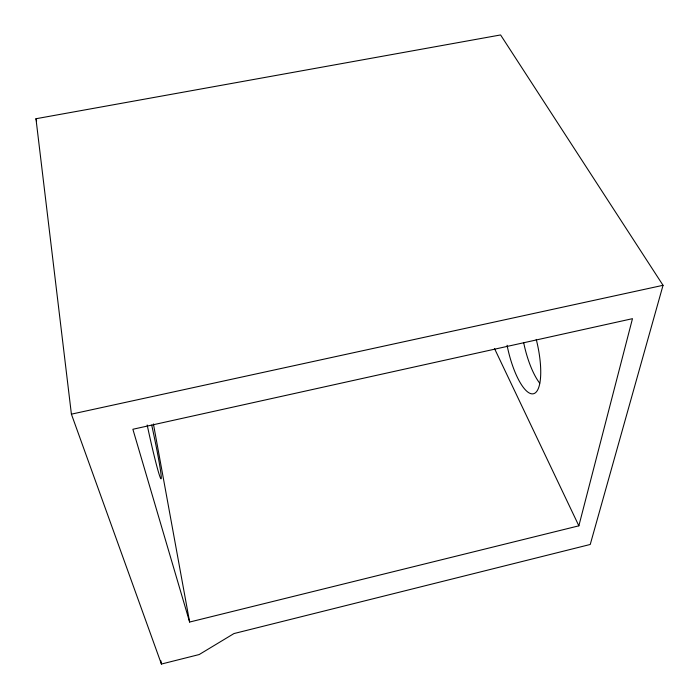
<?xml version="1.0" encoding="UTF-8"?>
<svg xmlns="http://www.w3.org/2000/svg" width="699" height="699" viewBox="0 0 699 699"><rect width="100%" height="100%" fill="white"/><g stroke="black" fill="none" stroke-linecap="round" stroke-linejoin="round"><path stroke-width="1.05" d="M578.859 525.823L632.473 318.674L132.88 429.265L189.63 622.049L578.859 525.823L494.569 348.679M663.036 285.306L590.244 544.469L233.955 633.565L199.198 654.544L161.408 664.05L71.403 414.158L35.964 118.734L500.589 34.95L663.036 285.306L71.403 414.158M35.964 118.734L36.593 120.822M153.422 423.952L189.63 622.049M160.892 660.817L161.408 664.05M151.718 425.132A50.835 2.211 77.8 0 1 161.006 478.798A50.835 2.211 77.8 0 1 147.183 425.009M536.247 339.417A48.458 14.932 77.1 0 1 533.285 393.782A48.458 14.932 77.1 0 1 507.072 345.262M539.698 383.174A48.353 15.684 77.1 0 1 523.673 342.624"/></g></svg>
